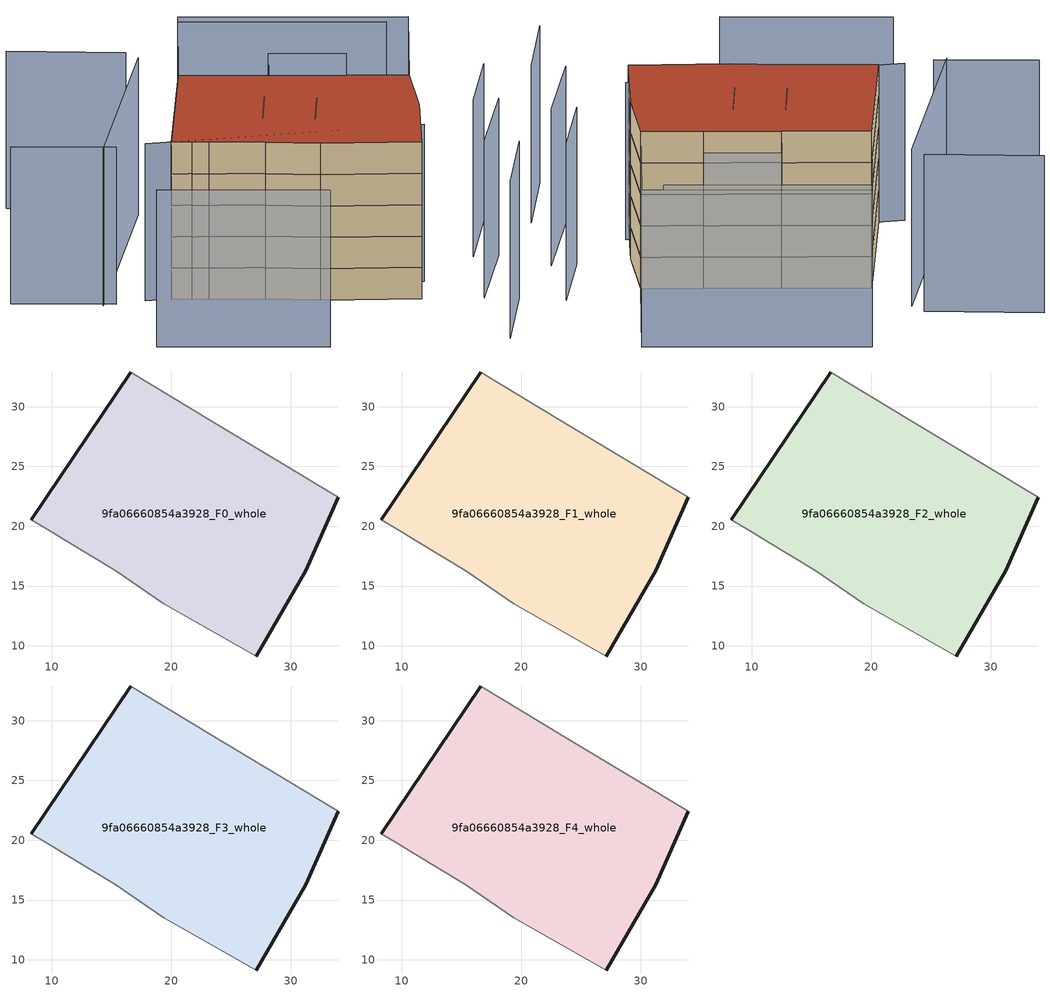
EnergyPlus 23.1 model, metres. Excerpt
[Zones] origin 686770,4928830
9fa06660854a3928_F0_whole
 floor ground (EU_floor_Construction): 29.25,25.26 33.96,22.41 31.26,16.28 27.11,9.15 19.38,13.51 15.35,16.27 11.14,18.83 9.83,19.63 8.31,20.55 16.62,32.9 23.41,28.79 z0
 wall outside (EU_wall_Construction): 27.11,9.15 31.26,16.28 33.96,22.41 / 16.62,32.9 8.31,20.55 z0:3
 wall adiabatic (EU_wall_Construction): 33.96,22.41 29.25,25.26 23.41,28.79 16.62,32.9 / 8.31,20.55 9.83,19.63 11.14,18.83 15.35,16.27 19.38,13.51 27.11,9.15 z0:3
9fa06660854a3928_F1_whole
 floor to 9fa06660854a3928_F0_whole (EU_floor_Construction): 29.25,25.26 33.96,22.41 31.26,16.28 27.11,9.15 19.38,13.51 15.35,16.27 11.14,18.83 9.83,19.63 8.31,20.55 16.62,32.9 23.41,28.79 z3
 wall outside (EU_wall_Construction): 27.11,9.15 31.26,16.28 33.96,22.41 / 16.62,32.9 8.31,20.55 z3:6
 wall adiabatic (EU_wall_Construction): 33.96,22.41 29.25,25.26 23.41,28.79 16.62,32.9 / 8.31,20.55 9.83,19.63 11.14,18.83 15.35,16.27 19.38,13.51 27.11,9.15 z3:6
9fa06660854a3928_F2_whole
 floor to 9fa06660854a3928_F1_whole (EU_floor_Construction): 29.25,25.26 33.96,22.41 31.26,16.28 27.11,9.15 19.38,13.51 15.35,16.27 11.14,18.83 9.83,19.63 8.31,20.55 16.62,32.9 23.41,28.79 z6
 wall outside (EU_wall_Construction): 27.11,9.15 31.26,16.28 33.96,22.41 / 16.62,32.9 8.31,20.55 z6:9
 wall adiabatic (EU_wall_Construction): 33.96,22.41 29.25,25.26 23.41,28.79 16.62,32.9 / 8.31,20.55 9.83,19.63 11.14,18.83 15.35,16.27 19.38,13.51 27.11,9.15 z6:9
9fa06660854a3928_F3_whole
 floor to 9fa06660854a3928_F2_whole (EU_floor_Construction): 29.25,25.26 33.96,22.41 31.26,16.28 27.11,9.15 19.38,13.51 15.35,16.27 11.14,18.83 9.83,19.63 8.31,20.55 16.62,32.9 23.41,28.79 z9
 wall outside (EU_wall_Construction): 27.11,9.15 31.26,16.28 33.96,22.41 / 16.62,32.9 8.31,20.55 z9:12
 wall adiabatic (EU_wall_Construction): 33.96,22.41 29.25,25.26 23.41,28.79 16.62,32.9 / 8.31,20.55 9.83,19.63 11.14,18.83 15.35,16.27 19.38,13.51 27.11,9.15 z9:12
9fa06660854a3928_F4_whole
 floor to 9fa06660854a3928_F3_whole (EU_floor_Construction): 29.25,25.26 33.96,22.41 31.26,16.28 27.11,9.15 19.38,13.51 15.35,16.27 11.14,18.83 9.83,19.63 8.31,20.55 16.62,32.9 23.41,28.79 z12
 wall outside (EU_wall_Construction): 27.11,9.15 31.26,16.28 33.96,22.41 / 16.62,32.9 8.31,20.55 z12:15
 wall adiabatic (EU_wall_Construction): 33.96,22.41 29.25,25.26 23.41,28.79 16.62,32.9 / 8.31,20.55 9.83,19.63 11.14,18.83 15.35,16.27 19.38,13.51 27.11,9.15 z12:15
 roof outside (EU_roof_Construction): 27.11,9.15 31.26,16.28 33.96,22.41 29.25,25.26 23.41,28.79 16.62,32.9 8.31,20.55 9.83,19.63 11.14,18.83 15.35,16.27 19.38,13.51 z15
shading: 29.1,-2.45 34.47,4.79 / 1.68,12.18 14.6,4.14 / 6.17,21.44 29.36,12.35 / 35.9,14.83 40.89,21.17 / 31.91,6.42 37.97,13.86 / -4.23,27.1 3.62,22.16 / 38.52,33.66 22.85,43.16 / 15.39,39.71 6.59,45.49 / 15.74,38.23 2.43,22.44 / 17.92,20.86 20.59,24.93 / 20.59,24.93 24.45,22.4 / 24.45,22.4 21.78,18.33 / 21.78,18.33 17.92,20.86 / 23.41,28.79 25.93,32.94 / 25.93,32.94 31.76,29.4 / 31.76,29.4 29.24,25.25 / 29.24,25.25 23.41,28.79 / 16.62,32.9 23.42,44.1 / 23.42,44.1 40.74,33.58 / 40.74,33.58 33.94,22.38 / 33.94,22.38 16.62,32.9 z0:15
[Building]
EU S2 Campaign: North Axis=0; Terrain=City; Solar Distribution=FullExterior
[Site:Location]
Bologna: Latitude=44.5; Longitude=11.25; Time Zone=1; Elevation=37
[SizingPeriod:WeatherFileDays]
AnnualSizingPeriod: Begin Month=1; Begin Day of Month=1; End Month=12; End Day of Month=31; Day of Week for Start Day=Monday; Use Weather File Daylight Saving Period=No; Use Weather File Rain and Snow Indicators=No
[MATERIAL]
EU_InternalMass_Material: Roughness=MediumRough; Thickness=0.1; Conductivity=1; Density=1800; Specific Heat=900; Thermal Absorptance=0.9; Solar Absorptance=0.7; Visible Absorptance=0.7
[MATERIAL:NOMASS] Roughness=MediumRough; Thermal Absorptance=0.9; Solar Absorptance=0.7; Visible Absorptance=0.7
Name | Thermal Resistance
EU_wall_NoMass | 0.905828
EU_roof_NoMass | 0.37593
EU_floor_NoMass | 0.67114
[CONSTRUCTION]
EU_wall_Construction: EU_wall_NoMass
EU_roof_Construction: EU_roof_NoMass
EU_floor_Construction: EU_floor_NoMass
EU_InternalMass_Construction: EU_InternalMass_Material
[ZONE] Type=1; Multiplier=1; Ceiling Height=autocalculate; Floor Area=autocalculate; Part of Total Floor Area=Yes
Name | Volume
9fa06660854a3928_F0_whole | 958.238
9fa06660854a3928_F1_whole; 9fa06660854a3928_F2_whole; 9fa06660854a3928_F3_whole; 9fa06660854a3928_F4_whole | 958.236
[INTERNALMASS] Construction=EU_InternalMass_Construction; Surface Area=297.328
Name | Zone or ZoneList
9fa06660854a3928_F0_whole_EU_InternalMass | 9fa06660854a3928_F0_whole
9fa06660854a3928_F1_whole_EU_InternalMass | 9fa06660854a3928_F1_whole
9fa06660854a3928_F2_whole_EU_InternalMass | 9fa06660854a3928_F2_whole
9fa06660854a3928_F3_whole_EU_InternalMass | 9fa06660854a3928_F3_whole
9fa06660854a3928_F4_whole_EU_InternalMass | 9fa06660854a3928_F4_whole
[OTHEREQUIPMENT] Fuel Type=Electricity; Design Level Calculation Method=Watts/Area; Power per Zone Floor Area=1; Fraction Latent=0; Fraction Radiant=0; Fraction Lost=0; Carbon Dioxide Generation Rate=0; EndUse Subcategory=EU_Step8_InternalGains
Name | Zone or ZoneList or Space or SpaceList | Schedule
EU_Step8_InternalGain_9fa06660854a3928_F0_whole_f000 | 9fa06660854a3928_F0_whole | EU_Step8_GainSchedule_9fa06660854a3928_F0_whole_f000
EU_Step8_InternalGain_9fa06660854a3928_F1_whole_f000 | 9fa06660854a3928_F1_whole | EU_Step8_GainSchedule_9fa06660854a3928_F1_whole_f000
EU_Step8_InternalGain_9fa06660854a3928_F2_whole_f000 | 9fa06660854a3928_F2_whole | EU_Step8_GainSchedule_9fa06660854a3928_F2_whole_f000
EU_Step8_InternalGain_9fa06660854a3928_F3_whole_f000 | 9fa06660854a3928_F3_whole | EU_Step8_GainSchedule_9fa06660854a3928_F3_whole_f000
EU_Step8_InternalGain_9fa06660854a3928_F4_whole_f000 | 9fa06660854a3928_F4_whole | EU_Step8_GainSchedule_9fa06660854a3928_F4_whole_f000
[ZONEVENTILATION:DESIGNFLOWRATE] Schedule=EU_AlwaysOn; Design Flow Rate Calculation Method=AirChanges/Hour; Air Changes per Hour=0.73129; Ventilation Type=Natural; Fan Pressure Rise=0; Fan Total Efficiency=1; Constant Term Coefficient=1; Temperature Term Coefficient=0; Velocity Term Coefficient=0; Velocity Squared Term Coefficient=0; Minimum Indoor Temperature=-100; Maximum Indoor Temperature=100; Delta Temperature=-100; Minimum Outdoor Temperature=-100; Maximum Outdoor Temperature=100; Maximum Wind Speed=40
Name | Zone or ZoneList or Space or SpaceList
EU_ConstantAir_9fa06660854a3928_F0_whole | 9fa06660854a3928_F0_whole
EU_ConstantAir_9fa06660854a3928_F1_whole | 9fa06660854a3928_F1_whole
EU_ConstantAir_9fa06660854a3928_F2_whole | 9fa06660854a3928_F2_whole
EU_ConstantAir_9fa06660854a3928_F3_whole | 9fa06660854a3928_F3_whole
EU_ConstantAir_9fa06660854a3928_F4_whole | 9fa06660854a3928_F4_whole
[HVACTEMPLATE:THERMOSTAT] Constant Heating Setpoint=20; Constant Cooling Setpoint=50
EU_HeatOnly_9fa06660854a3928_F0_whole; EU_HeatOnly_9fa06660854a3928_F1_whole; EU_HeatOnly_9fa06660854a3928_F2_whole; EU_HeatOnly_9fa06660854a3928_F3_whole; EU_HeatOnly_9fa06660854a3928_F4_whole
[HVACTEMPLATE:ZONE:IDEALLOADSAIRSYSTEM] System Availability Schedule=EU_AlwaysOn; Maximum Heating Supply Air Temperature=50; Minimum Cooling Supply Air Temperature=13; Maximum Heating Supply Air Humidity Ratio=0.0156; Minimum Cooling Supply Air Humidity Ratio=0.0077; Heating Limit=NoLimit; Cooling Limit=NoLimit; Heating Availability Schedule=EU_AlwaysOn; Cooling Availability Schedule=EU_CoolingOff; Dehumidification Control Type=ConstantSensibleHeatRatio; Cooling Sensible Heat Ratio=0.7; Dehumidification Setpoint=60; Humidification Control Type=None; Humidification Setpoint=30; Outdoor Air Method=None; Outdoor Air Flow Rate per Person=0.00944; Outdoor Air Flow Rate per Zone Floor Area=0; Outdoor Air Flow Rate per Zone=0; Demand Controlled Ventilation Type=None; Outdoor Air Economizer Type=NoEconomizer; Heat Recovery Type=None; Sensible Heat Recovery Effectiveness=0.7; Latent Heat Recovery Effectiveness=0.65
Name | Template Thermostat
9fa06660854a3928_F0_whole | EU_HeatOnly_9fa06660854a3928_F0_whole
9fa06660854a3928_F1_whole | EU_HeatOnly_9fa06660854a3928_F1_whole
9fa06660854a3928_F2_whole | EU_HeatOnly_9fa06660854a3928_F2_whole
9fa06660854a3928_F3_whole | EU_HeatOnly_9fa06660854a3928_F3_whole
9fa06660854a3928_F4_whole | EU_HeatOnly_9fa06660854a3928_F4_whole
[SIZING:ZONE] Zone Cooling Design Supply Air Temperature Input Method=SupplyAirTemperature; Zone Cooling Design Supply Air Temperature=13; Zone Heating Design Supply Air Temperature Input Method=SupplyAirTemperature; Zone Heating Design Supply Air Temperature=50; Zone Cooling Design Supply Air Humidity Ratio=0.008; Zone Heating Design Supply Air Humidity Ratio=0.008; Cooling Design Air Flow Method=DesignDay; Cooling Design Air Flow Rate=0; Cooling Minimum Air Flow per Zone Floor Area=0.000762; Cooling Minimum Air Flow=0; Cooling Minimum Air Flow Fraction=0.2; Heating Design Air Flow Method=DesignDay; Heating Design Air Flow Rate=0; Heating Maximum Air Flow per Zone Floor Area=0.002032; Heating Maximum Air Flow=0.141576; Heating Maximum Air Flow Fraction=0.3; Account for Dedicated Outdoor Air System=No; Dedicated Outdoor Air System Control Strategy=NeutralSupplyAir; Dedicated Outdoor Air Low Setpoint Temperature for Design=autosize; Dedicated Outdoor Air High Setpoint Temperature for Design=autosize; Zone Load Sizing Method=Sensible Load Only No Latent Load; Zone Latent Cooling Design Supply Air Humidity Ratio Input Method=HumidityRatioDifference; Zone Cooling Design Supply Air Humidity Ratio Difference=0.005; Zone Latent Heating Design Supply Air Humidity Ratio Input Method=HumidityRatioDifference; Zone Humidification Design Supply Air Humidity Ratio Difference=0.005
9fa06660854a3928_F0_whole; 9fa06660854a3928_F1_whole; 9fa06660854a3928_F2_whole; 9fa06660854a3928_F3_whole; 9fa06660854a3928_F4_whole
[SCHEDULE:CONSTANT]
Name | Hourly Value
EU_AlwaysOn | 1
EU_CoolingOff | 0
[SCHEDULE:FILE] Column Number=1; Rows to Skip at Top=0; Number of Hours of Data=8760; Column Separator=Comma; Interpolate to Timestep=No; Minutes per Item=60; Adjust Schedule for Daylight Savings=Yes
Name | File
EU_Step8_GainSchedule_9fa06660854a3928_F0_whole_f000 | ../../schedules/9fa06660854a3928/9fa06660854a3928_F0_whole_f000_gain.csv
EU_Step8_GainSchedule_9fa06660854a3928_F1_whole_f000 | ../../schedules/9fa06660854a3928/9fa06660854a3928_F1_whole_f000_gain.csv
EU_Step8_GainSchedule_9fa06660854a3928_F2_whole_f000 | ../../schedules/9fa06660854a3928/9fa06660854a3928_F2_whole_f000_gain.csv
EU_Step8_GainSchedule_9fa06660854a3928_F3_whole_f000 | ../../schedules/9fa06660854a3928/9fa06660854a3928_F3_whole_f000_gain.csv
EU_Step8_GainSchedule_9fa06660854a3928_F4_whole_f000 | ../../schedules/9fa06660854a3928/9fa06660854a3928_F4_whole_f000_gain.csv
